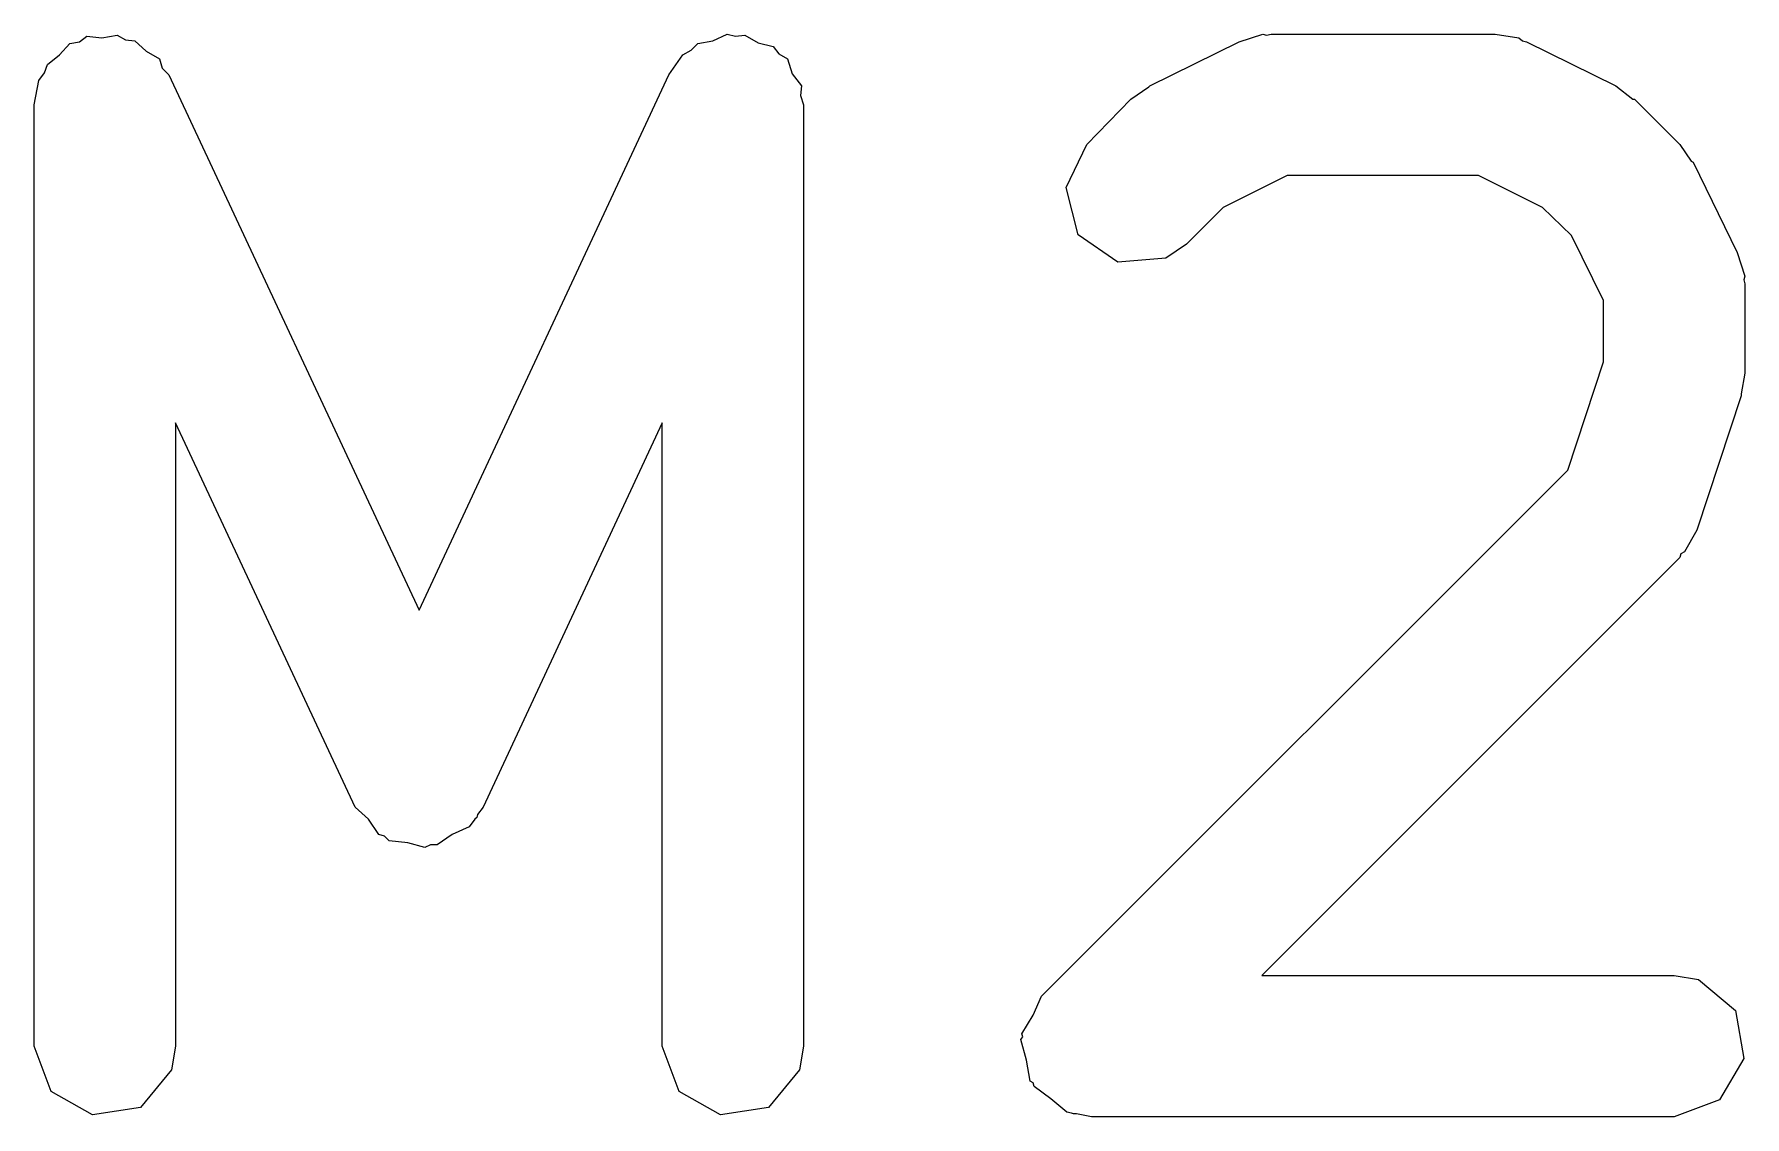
# Model space of a CAD drawing. Extents: x 149.1 to 241.6, y -132 to -36.3.
# Drawn here: x 174.295 to 176.112, y -126.43 to -125.28 of the extents above; entities that cross this region are included whole.
import ezdxf

# ---------------------------------------------------------------- set-up
doc = ezdxf.new("R2010")
doc.units = 0
doc.layers.add('BLACK', color=7, linetype='CONTINUOUS')

msp = doc.modelspace()

# ---------------------------------------------------------------- linework, layer by layer
at = {"layer": 'BLACK', "linetype": 'CONTINUOUS'}
for p, q in [((174.343, -125.288), (174.351, -125.282)), ((174.351, -125.282), (174.367, -125.284)), ((174.367, -125.284), (174.383, -125.281)), ((174.383, -125.281), (174.392, -125.286)), ((175.016, -125.287), (175.031, -125.28)), ((175.031, -125.28), (175.04, -125.282)), ((175.04, -125.282), (175.05, -125.281)), ((175.05, -125.281), (175.064, -125.289)), ((175.575, -125.288), (175.6, -125.28)), ((175.6, -125.28), (175.604, -125.281)), ((175.604, -125.281), (175.609, -125.28)), ((175.609, -125.28), (175.847, -125.28)), ((175.847, -125.28), (175.872, -125.284)), ((174.322, -125.302), (174.333, -125.29)), ((174.333, -125.29), (174.343, -125.288)), ((174.392, -125.286), (174.402, -125.287)), ((174.402, -125.287), (174.414, -125.298)), ((174.414, -125.298), (174.428, -125.306)), ((174.984, -125.302), (174.993, -125.297)), ((174.993, -125.297), (175, -125.29)), ((175, -125.29), (175.016, -125.287)), ((175.064, -125.289), (175.08, -125.293)), ((175.08, -125.293), (175.086, -125.301)), ((175.48, -125.335), (175.575, -125.288)), ((175.872, -125.284), (175.876, -125.287)), ((175.876, -125.287), (175.88, -125.288)), ((175.88, -125.288), (175.975, -125.335)), ((174.306, -125.321), (174.309, -125.312)), ((174.309, -125.312), (174.322, -125.302)), ((174.428, -125.306), (174.431, -125.316)), ((174.431, -125.316), (174.438, -125.323)), ((174.969, -125.323), (174.984, -125.302)), ((175.086, -125.301), (175.095, -125.306)), ((175.095, -125.306), (175.1, -125.322)), ((174.295, -125.355), (174.3, -125.329)), ((174.3, -125.329), (174.306, -125.321)), ((174.438, -125.323), (174.704, -125.892)), ((174.704, -125.892), (174.969, -125.323)), ((175.1, -125.322), (175.11, -125.335)), ((175.11, -125.335), (175.109, -125.345)), ((175.46, -125.349), (175.479, -125.336)), ((175.479, -125.336), (175.48, -125.335)), ((175.975, -125.335), (175.993, -125.349)), ((175.109, -125.345), (175.112, -125.355)), ((175.413, -125.397), (175.46, -125.349)), ((175.993, -125.349), (175.995, -125.349)), ((175.995, -125.349), (176.043, -125.397)), ((174.295, -126.355), (174.295, -125.355)), ((175.112, -125.355), (175.112, -126.355)), ((175.391, -125.443), (175.413, -125.397)), ((176.043, -125.397), (176.055, -125.415)), ((176.055, -125.415), (176.057, -125.416)), ((176.057, -125.416), (176.104, -125.512)), ((175.404, -125.493), (175.391, -125.443)), ((175.626, -125.43), (175.558, -125.464)), ((175.829, -125.43), (175.626, -125.43)), ((175.897, -125.464), (175.829, -125.43)), ((175.558, -125.464), (175.519, -125.503)), ((175.928, -125.494), (175.897, -125.464)), ((175.446, -125.522), (175.404, -125.493)), ((175.962, -125.563), (175.928, -125.494)), ((175.497, -125.518), (175.446, -125.522)), ((175.519, -125.503), (175.497, -125.518)), ((176.104, -125.512), (176.112, -125.537)), ((176.112, -125.537), (176.111, -125.541)), ((176.111, -125.541), (176.112, -125.545)), ((176.112, -125.545), (176.112, -125.64)), ((175.962, -125.628), (175.962, -125.563)), ((175.924, -125.743), (175.962, -125.628)), ((176.112, -125.64), (176.108, -125.662)), ((176.108, -125.662), (176.108, -125.664)), ((176.108, -125.664), (176.061, -125.807)), ((174.636, -126.101), (174.445, -125.693)), ((174.445, -125.693), (174.445, -126.355)), ((174.962, -125.693), (174.772, -126.101)), ((174.962, -126.355), (174.962, -125.693)), ((175.365, -126.302), (175.924, -125.743)), ((176.061, -125.807), (176.048, -125.83)), ((176.043, -125.836), (175.599, -126.28)), ((176.044, -125.832), (176.043, -125.836)), ((176.048, -125.83), (176.044, -125.832)), ((174.65, -126.114), (174.636, -126.101)), ((174.661, -126.13), (174.65, -126.114)), ((174.763, -126.114), (174.757, -126.122)), ((174.765, -126.112), (174.763, -126.114)), ((174.766, -126.109), (174.765, -126.112)), ((174.772, -126.101), (174.766, -126.109)), ((174.667, -126.132), (174.661, -126.13)), ((174.672, -126.137), (174.667, -126.132)), ((174.739, -126.13), (174.723, -126.141)), ((174.757, -126.122), (174.739, -126.13)), ((174.692, -126.139), (174.672, -126.137)), ((174.71, -126.144), (174.692, -126.139)), ((174.716, -126.141), (174.71, -126.144)), ((174.723, -126.141), (174.716, -126.141)), ((175.599, -126.28), (176.037, -126.28)), ((176.037, -126.28), (176.063, -126.284)), ((176.063, -126.284), (176.102, -126.317)), ((175.356, -126.322), (175.365, -126.302)), ((176.102, -126.317), (176.111, -126.368)), ((175.344, -126.342), (175.356, -126.322)), ((175.343, -126.348), (175.345, -126.345)), ((175.349, -126.37), (175.343, -126.348)), ((175.345, -126.345), (175.344, -126.342)), ((174.313, -126.403), (174.295, -126.355)), ((174.445, -126.355), (174.441, -126.38)), ((174.98, -126.403), (174.962, -126.355)), ((175.112, -126.355), (175.108, -126.38)), ((175.353, -126.392), (175.349, -126.37)), ((176.111, -126.368), (176.085, -126.412)), ((174.441, -126.38), (174.408, -126.42)), ((175.108, -126.38), (175.075, -126.42)), ((174.357, -126.428), (174.313, -126.403)), ((175.024, -126.428), (174.98, -126.403)), ((175.356, -126.394), (175.353, -126.392)), ((175.357, -126.398), (175.356, -126.394)), ((175.375, -126.411), (175.357, -126.398)), ((174.408, -126.42), (174.357, -126.428)), ((175.075, -126.42), (175.024, -126.428)), ((175.392, -126.425), (175.375, -126.411)), ((175.397, -126.426), (175.392, -126.425)), ((175.399, -126.427), (175.397, -126.426)), ((176.085, -126.412), (176.037, -126.43)), ((175.402, -126.427), (175.399, -126.427)), ((175.418, -126.43), (175.402, -126.427)), ((176.037, -126.43), (175.418, -126.43))]:
    msp.add_line(p, q, dxfattribs=at)

doc.saveas('drawing.dxf')
